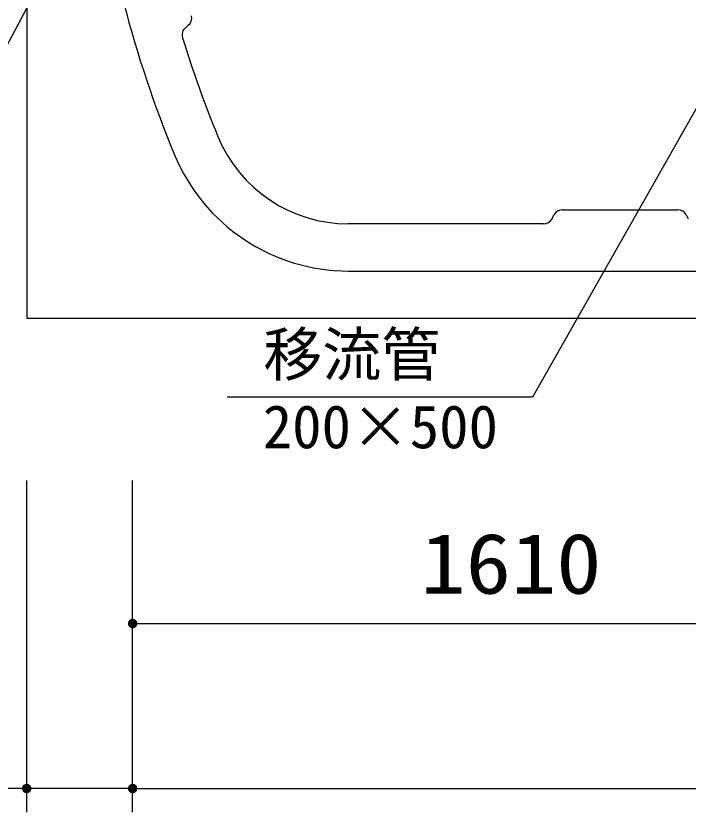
# Model space of a CAD drawing. Units: millimetres, scale not verified. Extents: x -14850 to 14850, y -10500 to 10500.
# Drawn here: x -10338 to -8911, y -1461 to 229 of the extents above; entities that cross this region are included whole.
import ezdxf
from ezdxf.enums import TextEntityAlignment as Align

# ---------------------------------------------------------------- set-up
doc = ezdxf.new("R2010")
doc.units = ezdxf.units.MM
doc.header["$LTSCALE"] = 50
doc.layers.add('0-1_躯体', color=3, linetype='Continuous', lineweight=25)
doc.layers.add('0-2_製作', color=5, linetype='Continuous', lineweight=25)
doc.styles.add('ＭＳ ゴシック', font='')
doc.styles.get('ＭＳ ゴシック').set_extended_font_data('MS Gothic')

msp = doc.modelspace()

# ---------------------------------------------------------------- linework, layer by layer
at = {"layer": '0-1_躯体', "color": 2}
for p, q in [((-10315.06, 2187.44), (-10315.06, -412.56)), ((-10315.06, 2187.44), (-10315.06, -412.56)), ((-10315.06, -412.56), (-5115.06, -412.56)), ((-10315.06, -412.56), (-5115.06, -412.56))]:
    msp.add_line(p, q, dxfattribs=at)
at = {"layer": '0-1_躯体'}
for p, q in [((-8552.96, 633.73), (-9240.62, -580.01)), ((-9971.82, 208.88), (-9977.89, 203.83)), ((-9177.7, -182.56), (-8932.42, -182.56)), ((-9199.54, -201.5), (-9195.59, -193.61)), ((-8914.54, -193.61), (-8910.59, -201.5)), ((-9217.42, -212.56), (-9631.71, -212.56)), ((-9631.71, -312.56), (-6275.06, -312.56)), ((-9240.62, -580.01), (-9889.54, -580.01))]:
    msp.add_line(p, q, dxfattribs=at)
msp.add_lwpolyline([(-10107.19, 637.44), (-10824.52, -712.56), (-11408.07, -712.56)], dxfattribs=at)
for centre, radius, start, end in [((-7690.06, 887.44), 2500, 186.89207, 202.39267), ((-9984.61, 224.26), 20, 309.74243, 13.17738), ((-9965.11, 188.46), 20, 129.74243, 197.07912), ((-7690.06, 887.44), 2400, 197.07912, 202.39268), ((-9631.71, 87.44), 300, 202.39265, 269.99997), ((-9631.71, 87.44), 400, 202.39265, 269.99997), ((-9177.7, -202.56), 20, 90, 153.43494), ((-8932.42, -202.56), 20, 26.56505, 90), ((-9217.42, -192.56), 20, 270, 333.43494)]:
    msp.add_arc(centre, radius, start, end, dxfattribs=at)
at = {"layer": '0-2_製作', "color": 2}
for p, q in [((-10315.06, -1460.95), (-10315.06, -757.16)), ((-10090.06, -1110.95), (-10090.06, -757.16)), ((-10090.06, -1460.95), (-10090.06, -757.16)), ((-10090.06, -1060.95), (-8480.06, -1060.95)), ((-10090.06, -1460.95), (-10090.06, -1060.95)), ((-10315.06, -1410.95), (-10624.79, -1410.95)), ((-10090.06, -1410.95), (-10315.06, -1410.95)), ((-10090.06, -1410.95), (-5340.06, -1410.95))]:
    msp.add_line(p, q, dxfattribs=at)
at = {"layer": '0-2_製作'}
for points in [[(-10100.04, -1060.32), (-10090.06, -1060.95), (-10100.06, -1060.95)], [(-10100.06, -1060.95), (-10099.75, -1063.43), (-10099.98, -1062.2)], [(-10090.06, -1060.95), (-10099.75, -1063.43), (-10100.06, -1060.95)], [(-10099.89, -1059.07), (-10090.06, -1060.95), (-10100.04, -1060.32)], [(-10099.57, -1057.86), (-10090.06, -1060.95), (-10099.89, -1059.07)], [(-10090.06, -1060.95), (-10099.36, -1064.63), (-10099.75, -1063.43)], [(-10099.11, -1056.69), (-10090.06, -1060.95), (-10099.57, -1057.86)], [(-10090.06, -1060.95), (-10098.83, -1065.77), (-10099.36, -1064.63)], [(-10098.51, -1055.59), (-10090.06, -1060.95), (-10099.11, -1056.69)], [(-10090.06, -1060.95), (-10098.15, -1066.83), (-10098.83, -1065.77)], [(-10097.77, -1054.57), (-10090.06, -1060.95), (-10098.51, -1055.59)], [(-10090.06, -1060.95), (-10097.35, -1067.79), (-10098.15, -1066.83)], [(-10096.91, -1053.66), (-10090.06, -1060.95), (-10097.77, -1054.57)], [(-10090.06, -1060.95), (-10096.44, -1068.65), (-10097.35, -1067.79)], [(-10095.94, -1052.86), (-10090.06, -1060.95), (-10096.91, -1053.66)], [(-10090.06, -1060.95), (-10095.42, -1069.39), (-10096.44, -1068.65)], [(-10094.88, -1052.18), (-10090.06, -1060.95), (-10095.94, -1052.86)], [(-10090.06, -1060.95), (-10094.32, -1070), (-10095.42, -1069.39)], [(-10093.75, -1051.65), (-10090.06, -1060.95), (-10094.88, -1052.18)], [(-10090.06, -1060.95), (-10093.15, -1070.46), (-10094.32, -1070)], [(-10092.55, -1051.26), (-10090.06, -1060.95), (-10093.75, -1051.65)], [(-10090.06, -1060.95), (-10091.94, -1070.77), (-10093.15, -1070.46)], [(-10091.32, -1051.03), (-10090.06, -1060.95), (-10092.55, -1051.26)], [(-10090.06, -1060.95), (-10090.69, -1070.93), (-10091.94, -1070.77)], [(-10090.06, -1050.95), (-10090.06, -1060.95), (-10091.32, -1051.03)], [(-10090.06, -1060.95), (-10090.06, -1070.95), (-10090.69, -1070.93)], [(-10090.06, -1050.95), (-10080.06, -1060.95), (-10090.06, -1060.95)], [(-10089.44, -1050.97), (-10080.06, -1060.95), (-10090.06, -1050.95)], [(-10090.06, -1060.95), (-10088.81, -1070.87), (-10090.06, -1070.95)], [(-10080.06, -1060.95), (-10088.81, -1070.87), (-10090.06, -1060.95)], [(-10088.19, -1051.12), (-10080.06, -1060.95), (-10089.44, -1050.97)], [(-10080.06, -1060.95), (-10087.58, -1070.63), (-10088.81, -1070.87)], [(-10086.97, -1051.44), (-10080.06, -1060.95), (-10088.19, -1051.12)], [(-10080.06, -1060.95), (-10086.38, -1070.25), (-10087.58, -1070.63)], [(-10085.81, -1051.9), (-10080.06, -1060.95), (-10086.97, -1051.44)], [(-10080.06, -1060.95), (-10085.25, -1069.71), (-10086.38, -1070.25)], [(-10084.71, -1052.5), (-10080.06, -1060.95), (-10085.81, -1051.9)], [(-10080.06, -1060.95), (-10084.19, -1069.04), (-10085.25, -1069.71)], [(-10083.69, -1053.24), (-10080.06, -1060.95), (-10084.71, -1052.5)], [(-10080.06, -1060.95), (-10083.22, -1068.24), (-10084.19, -1069.04)], [(-10082.77, -1054.1), (-10080.06, -1060.95), (-10083.69, -1053.24)], [(-10080.06, -1060.95), (-10082.36, -1067.32), (-10083.22, -1068.24)], [(-10081.97, -1055.07), (-10080.06, -1060.95), (-10082.77, -1054.1)], [(-10080.06, -1060.95), (-10081.62, -1066.31), (-10082.36, -1067.32)], [(-10081.3, -1056.13), (-10080.06, -1060.95), (-10081.97, -1055.07)], [(-10080.06, -1060.95), (-10081.02, -1065.21), (-10081.62, -1066.31)], [(-10080.77, -1057.27), (-10080.06, -1060.95), (-10081.3, -1056.13)], [(-10080.06, -1060.95), (-10080.55, -1064.04), (-10081.02, -1065.21)], [(-10080.38, -1058.46), (-10080.06, -1060.95), (-10080.77, -1057.27)], [(-10080.06, -1060.95), (-10080.24, -1062.82), (-10080.55, -1064.04)], [(-10080.14, -1059.69), (-10080.06, -1060.95), (-10080.38, -1058.46)], [(-10080.06, -1060.95), (-10080.08, -1061.58), (-10080.24, -1062.82)], [(-10319.88, -1402.18), (-10315.06, -1410.95), (-10320.94, -1402.86)], [(-10318.74, -1401.65), (-10315.06, -1410.95), (-10319.88, -1402.18)], [(-10317.55, -1401.26), (-10315.06, -1410.95), (-10318.74, -1401.65)], [(-10316.32, -1401.03), (-10315.06, -1410.95), (-10317.55, -1401.26)], [(-10316.32, -1401.03), (-10315.06, -1400.95), (-10315.06, -1410.95)], [(-10315.06, -1400.95), (-10305.06, -1410.95), (-10315.06, -1410.95)], [(-10314.44, -1400.97), (-10305.06, -1410.95), (-10315.06, -1400.95)], [(-10313.19, -1401.12), (-10305.06, -1410.95), (-10314.44, -1400.97)], [(-10311.97, -1401.44), (-10305.06, -1410.95), (-10313.19, -1401.12)], [(-10310.81, -1401.9), (-10305.06, -1410.95), (-10311.97, -1401.44)], [(-10309.71, -1402.5), (-10305.06, -1410.95), (-10310.81, -1401.9)], [(-10308.69, -1403.24), (-10305.06, -1410.95), (-10309.71, -1402.5)], [(-10094.88, -1402.18), (-10090.06, -1410.95), (-10095.94, -1402.86)], [(-10094.88, -1402.18), (-10090.06, -1410.95), (-10095.94, -1402.86)], [(-10093.75, -1401.65), (-10090.06, -1410.95), (-10094.88, -1402.18)], [(-10093.75, -1401.65), (-10090.06, -1410.95), (-10094.88, -1402.18)], [(-10092.55, -1401.26), (-10090.06, -1410.95), (-10093.75, -1401.65)], [(-10092.55, -1401.26), (-10090.06, -1410.95), (-10093.75, -1401.65)], [(-10091.32, -1401.03), (-10090.06, -1410.95), (-10092.55, -1401.26)], [(-10091.32, -1401.03), (-10090.06, -1410.95), (-10092.55, -1401.26)], [(-10091.32, -1401.03), (-10090.06, -1400.95), (-10090.06, -1410.95)], [(-10091.32, -1401.03), (-10090.06, -1400.95), (-10090.06, -1410.95)], [(-10090.06, -1400.95), (-10080.06, -1410.95), (-10090.06, -1410.95)], [(-10089.44, -1400.97), (-10080.06, -1410.95), (-10090.06, -1400.95)], [(-10090.06, -1400.95), (-10080.06, -1410.95), (-10090.06, -1410.95)], [(-10089.44, -1400.97), (-10080.06, -1410.95), (-10090.06, -1400.95)], [(-10088.19, -1401.12), (-10080.06, -1410.95), (-10089.44, -1400.97)], [(-10088.19, -1401.12), (-10080.06, -1410.95), (-10089.44, -1400.97)], [(-10086.97, -1401.44), (-10080.06, -1410.95), (-10088.19, -1401.12)], [(-10086.97, -1401.44), (-10080.06, -1410.95), (-10088.19, -1401.12)], [(-10085.81, -1401.9), (-10080.06, -1410.95), (-10086.97, -1401.44)], [(-10085.81, -1401.9), (-10080.06, -1410.95), (-10086.97, -1401.44)], [(-10084.71, -1402.5), (-10080.06, -1410.95), (-10085.81, -1401.9)], [(-10084.71, -1402.5), (-10080.06, -1410.95), (-10085.81, -1401.9)], [(-10083.69, -1403.24), (-10080.06, -1410.95), (-10084.71, -1402.5)], [(-10083.69, -1403.24), (-10080.06, -1410.95), (-10084.71, -1402.5)], [(-10325.04, -1410.32), (-10315.06, -1410.95), (-10325.06, -1410.95)], [(-10325.06, -1410.95), (-10324.75, -1413.43), (-10324.98, -1412.2)], [(-10325.06, -1410.95), (-10324.36, -1414.63), (-10324.75, -1413.43)], [(-10315.06, -1410.95), (-10324.36, -1414.63), (-10325.06, -1410.95)], [(-10324.89, -1409.07), (-10315.06, -1410.95), (-10325.04, -1410.32)], [(-10324.57, -1407.86), (-10315.06, -1410.95), (-10324.89, -1409.07)], [(-10324.11, -1406.69), (-10315.06, -1410.95), (-10324.57, -1407.86)], [(-10315.06, -1410.95), (-10323.83, -1415.77), (-10324.36, -1414.63)], [(-10323.51, -1405.59), (-10315.06, -1410.95), (-10324.11, -1406.69)], [(-10315.06, -1410.95), (-10323.15, -1416.83), (-10323.83, -1415.77)], [(-10322.77, -1404.57), (-10315.06, -1410.95), (-10323.51, -1405.59)], [(-10315.06, -1410.95), (-10322.35, -1417.79), (-10323.15, -1416.83)], [(-10321.91, -1403.66), (-10315.06, -1410.95), (-10322.77, -1404.57)], [(-10315.06, -1410.95), (-10321.44, -1418.65), (-10322.35, -1417.79)], [(-10320.94, -1402.86), (-10315.06, -1410.95), (-10321.91, -1403.66)], [(-10315.06, -1410.95), (-10320.42, -1419.39), (-10321.44, -1418.65)], [(-10315.06, -1410.95), (-10319.32, -1420), (-10320.42, -1419.39)], [(-10315.06, -1410.95), (-10318.15, -1420.46), (-10319.32, -1420)], [(-10315.06, -1410.95), (-10316.94, -1420.77), (-10318.15, -1420.46)], [(-10315.06, -1410.95), (-10315.69, -1420.93), (-10316.94, -1420.77)], [(-10315.06, -1410.95), (-10315.06, -1420.95), (-10315.69, -1420.93)], [(-10315.06, -1410.95), (-10313.81, -1420.87), (-10315.06, -1420.95)], [(-10315.06, -1410.95), (-10312.58, -1420.63), (-10313.81, -1420.87)], [(-10305.06, -1410.95), (-10312.58, -1420.63), (-10315.06, -1410.95)], [(-10305.06, -1410.95), (-10311.38, -1420.25), (-10312.58, -1420.63)], [(-10305.06, -1410.95), (-10310.25, -1419.71), (-10311.38, -1420.25)], [(-10305.06, -1410.95), (-10309.19, -1419.04), (-10310.25, -1419.71)], [(-10305.06, -1410.95), (-10308.22, -1418.24), (-10309.19, -1419.04)], [(-10307.77, -1404.1), (-10305.06, -1410.95), (-10308.69, -1403.24)], [(-10305.06, -1410.95), (-10307.36, -1417.32), (-10308.22, -1418.24)], [(-10306.97, -1405.07), (-10305.06, -1410.95), (-10307.77, -1404.1)], [(-10305.06, -1410.95), (-10306.62, -1416.31), (-10307.36, -1417.32)], [(-10306.3, -1406.13), (-10305.06, -1410.95), (-10306.97, -1405.07)], [(-10305.06, -1410.95), (-10306.02, -1415.21), (-10306.62, -1416.31)], [(-10305.77, -1407.27), (-10305.06, -1410.95), (-10306.3, -1406.13)], [(-10305.06, -1410.95), (-10305.55, -1414.04), (-10306.02, -1415.21)], [(-10305.38, -1408.46), (-10305.06, -1410.95), (-10305.77, -1407.27)], [(-10305.06, -1410.95), (-10305.24, -1412.82), (-10305.55, -1414.04)], [(-10305.38, -1408.46), (-10305.14, -1409.69), (-10305.06, -1410.95)], [(-10305.06, -1410.95), (-10305.08, -1411.58), (-10305.24, -1412.82)], [(-10100.04, -1410.32), (-10090.06, -1410.95), (-10100.06, -1410.95)], [(-10100.04, -1410.32), (-10090.06, -1410.95), (-10100.06, -1410.95)], [(-10100.06, -1410.95), (-10099.75, -1413.43), (-10099.98, -1412.2)], [(-10100.06, -1410.95), (-10099.36, -1414.63), (-10099.75, -1413.43)], [(-10090.06, -1410.95), (-10099.36, -1414.63), (-10100.06, -1410.95)], [(-10100.06, -1410.95), (-10099.75, -1413.43), (-10099.98, -1412.2)], [(-10100.06, -1410.95), (-10099.36, -1414.63), (-10099.75, -1413.43)], [(-10090.06, -1410.95), (-10099.36, -1414.63), (-10100.06, -1410.95)], [(-10099.89, -1409.07), (-10090.06, -1410.95), (-10100.04, -1410.32)], [(-10099.89, -1409.07), (-10090.06, -1410.95), (-10100.04, -1410.32)], [(-10099.57, -1407.86), (-10090.06, -1410.95), (-10099.89, -1409.07)], [(-10099.57, -1407.86), (-10090.06, -1410.95), (-10099.89, -1409.07)], [(-10099.11, -1406.69), (-10090.06, -1410.95), (-10099.57, -1407.86)], [(-10099.11, -1406.69), (-10090.06, -1410.95), (-10099.57, -1407.86)], [(-10090.06, -1410.95), (-10098.83, -1415.77), (-10099.36, -1414.63)], [(-10090.06, -1410.95), (-10098.83, -1415.77), (-10099.36, -1414.63)], [(-10098.51, -1405.59), (-10090.06, -1410.95), (-10099.11, -1406.69)], [(-10098.51, -1405.59), (-10090.06, -1410.95), (-10099.11, -1406.69)], [(-10090.06, -1410.95), (-10098.15, -1416.83), (-10098.83, -1415.77)], [(-10090.06, -1410.95), (-10098.15, -1416.83), (-10098.83, -1415.77)], [(-10097.77, -1404.57), (-10090.06, -1410.95), (-10098.51, -1405.59)], [(-10097.77, -1404.57), (-10090.06, -1410.95), (-10098.51, -1405.59)], [(-10090.06, -1410.95), (-10097.35, -1417.79), (-10098.15, -1416.83)], [(-10090.06, -1410.95), (-10097.35, -1417.79), (-10098.15, -1416.83)], [(-10096.91, -1403.66), (-10090.06, -1410.95), (-10097.77, -1404.57)], [(-10096.91, -1403.66), (-10090.06, -1410.95), (-10097.77, -1404.57)], [(-10090.06, -1410.95), (-10096.44, -1418.65), (-10097.35, -1417.79)], [(-10090.06, -1410.95), (-10096.44, -1418.65), (-10097.35, -1417.79)], [(-10095.94, -1402.86), (-10090.06, -1410.95), (-10096.91, -1403.66)], [(-10095.94, -1402.86), (-10090.06, -1410.95), (-10096.91, -1403.66)], [(-10090.06, -1410.95), (-10095.42, -1419.39), (-10096.44, -1418.65)], [(-10090.06, -1410.95), (-10095.42, -1419.39), (-10096.44, -1418.65)], [(-10090.06, -1410.95), (-10094.32, -1420), (-10095.42, -1419.39)], [(-10090.06, -1410.95), (-10094.32, -1420), (-10095.42, -1419.39)], [(-10090.06, -1410.95), (-10093.15, -1420.46), (-10094.32, -1420)], [(-10090.06, -1410.95), (-10093.15, -1420.46), (-10094.32, -1420)], [(-10090.06, -1410.95), (-10091.94, -1420.77), (-10093.15, -1420.46)], [(-10090.06, -1410.95), (-10091.94, -1420.77), (-10093.15, -1420.46)], [(-10090.06, -1410.95), (-10090.69, -1420.93), (-10091.94, -1420.77)], [(-10090.06, -1410.95), (-10090.69, -1420.93), (-10091.94, -1420.77)], [(-10090.06, -1410.95), (-10090.06, -1420.95), (-10090.69, -1420.93)], [(-10090.06, -1410.95), (-10090.06, -1420.95), (-10090.69, -1420.93)], [(-10090.06, -1410.95), (-10088.81, -1420.87), (-10090.06, -1420.95)], [(-10090.06, -1410.95), (-10087.58, -1420.63), (-10088.81, -1420.87)], [(-10080.06, -1410.95), (-10087.58, -1420.63), (-10090.06, -1410.95)], [(-10090.06, -1410.95), (-10088.81, -1420.87), (-10090.06, -1420.95)], [(-10090.06, -1410.95), (-10087.58, -1420.63), (-10088.81, -1420.87)], [(-10080.06, -1410.95), (-10087.58, -1420.63), (-10090.06, -1410.95)], [(-10080.06, -1410.95), (-10086.38, -1420.25), (-10087.58, -1420.63)], [(-10080.06, -1410.95), (-10086.38, -1420.25), (-10087.58, -1420.63)], [(-10080.06, -1410.95), (-10085.25, -1419.71), (-10086.38, -1420.25)], [(-10080.06, -1410.95), (-10085.25, -1419.71), (-10086.38, -1420.25)], [(-10080.06, -1410.95), (-10084.19, -1419.04), (-10085.25, -1419.71)], [(-10080.06, -1410.95), (-10084.19, -1419.04), (-10085.25, -1419.71)], [(-10080.06, -1410.95), (-10083.22, -1418.24), (-10084.19, -1419.04)], [(-10080.06, -1410.95), (-10083.22, -1418.24), (-10084.19, -1419.04)], [(-10082.77, -1404.1), (-10080.06, -1410.95), (-10083.69, -1403.24)], [(-10082.77, -1404.1), (-10080.06, -1410.95), (-10083.69, -1403.24)], [(-10080.06, -1410.95), (-10082.36, -1417.32), (-10083.22, -1418.24)], [(-10080.06, -1410.95), (-10082.36, -1417.32), (-10083.22, -1418.24)], [(-10081.97, -1405.07), (-10080.06, -1410.95), (-10082.77, -1404.1)], [(-10081.97, -1405.07), (-10080.06, -1410.95), (-10082.77, -1404.1)], [(-10080.06, -1410.95), (-10081.62, -1416.31), (-10082.36, -1417.32)], [(-10080.06, -1410.95), (-10081.62, -1416.31), (-10082.36, -1417.32)], [(-10081.3, -1406.13), (-10080.06, -1410.95), (-10081.97, -1405.07)], [(-10081.3, -1406.13), (-10080.06, -1410.95), (-10081.97, -1405.07)], [(-10080.06, -1410.95), (-10081.02, -1415.21), (-10081.62, -1416.31)], [(-10080.06, -1410.95), (-10081.02, -1415.21), (-10081.62, -1416.31)], [(-10080.77, -1407.27), (-10080.06, -1410.95), (-10081.3, -1406.13)], [(-10080.77, -1407.27), (-10080.06, -1410.95), (-10081.3, -1406.13)], [(-10080.06, -1410.95), (-10080.55, -1414.04), (-10081.02, -1415.21)], [(-10080.06, -1410.95), (-10080.55, -1414.04), (-10081.02, -1415.21)], [(-10080.38, -1408.46), (-10080.06, -1410.95), (-10080.77, -1407.27)], [(-10080.38, -1408.46), (-10080.06, -1410.95), (-10080.77, -1407.27)], [(-10080.06, -1410.95), (-10080.24, -1412.82), (-10080.55, -1414.04)], [(-10080.06, -1410.95), (-10080.24, -1412.82), (-10080.55, -1414.04)], [(-10080.38, -1408.46), (-10080.14, -1409.69), (-10080.06, -1410.95)], [(-10080.38, -1408.46), (-10080.14, -1409.69), (-10080.06, -1410.95)], [(-10080.06, -1410.95), (-10080.08, -1411.58), (-10080.24, -1412.82)], [(-10080.06, -1410.95), (-10080.08, -1411.58), (-10080.24, -1412.82)]]:
    msp.add_solid(points, dxfattribs=at)

# ---------------------------------------------------------------- texts
at = {"layer": '0-1_躯体', "color": 4, "style": 'ＭＳ ゴシック'}
for s, p in [('移流管\u3000\u3000', (-9812.51, -562.91)), ('200×500', (-9813.78, -716.29))]:
    msp.add_text(s, height=91.79, dxfattribs=at).set_placement(p, align=Align.BOTTOM_LEFT)
at = {"layer": '0-2_製作', "color": 4, "style": 'ＭＳ ゴシック', "width": 1.1}
msp.add_text('1610', height=128.4, dxfattribs=at).set_placement((-9478.81, -1035.95), align=Align.BOTTOM_LEFT)

doc.saveas('drawing.dxf')
